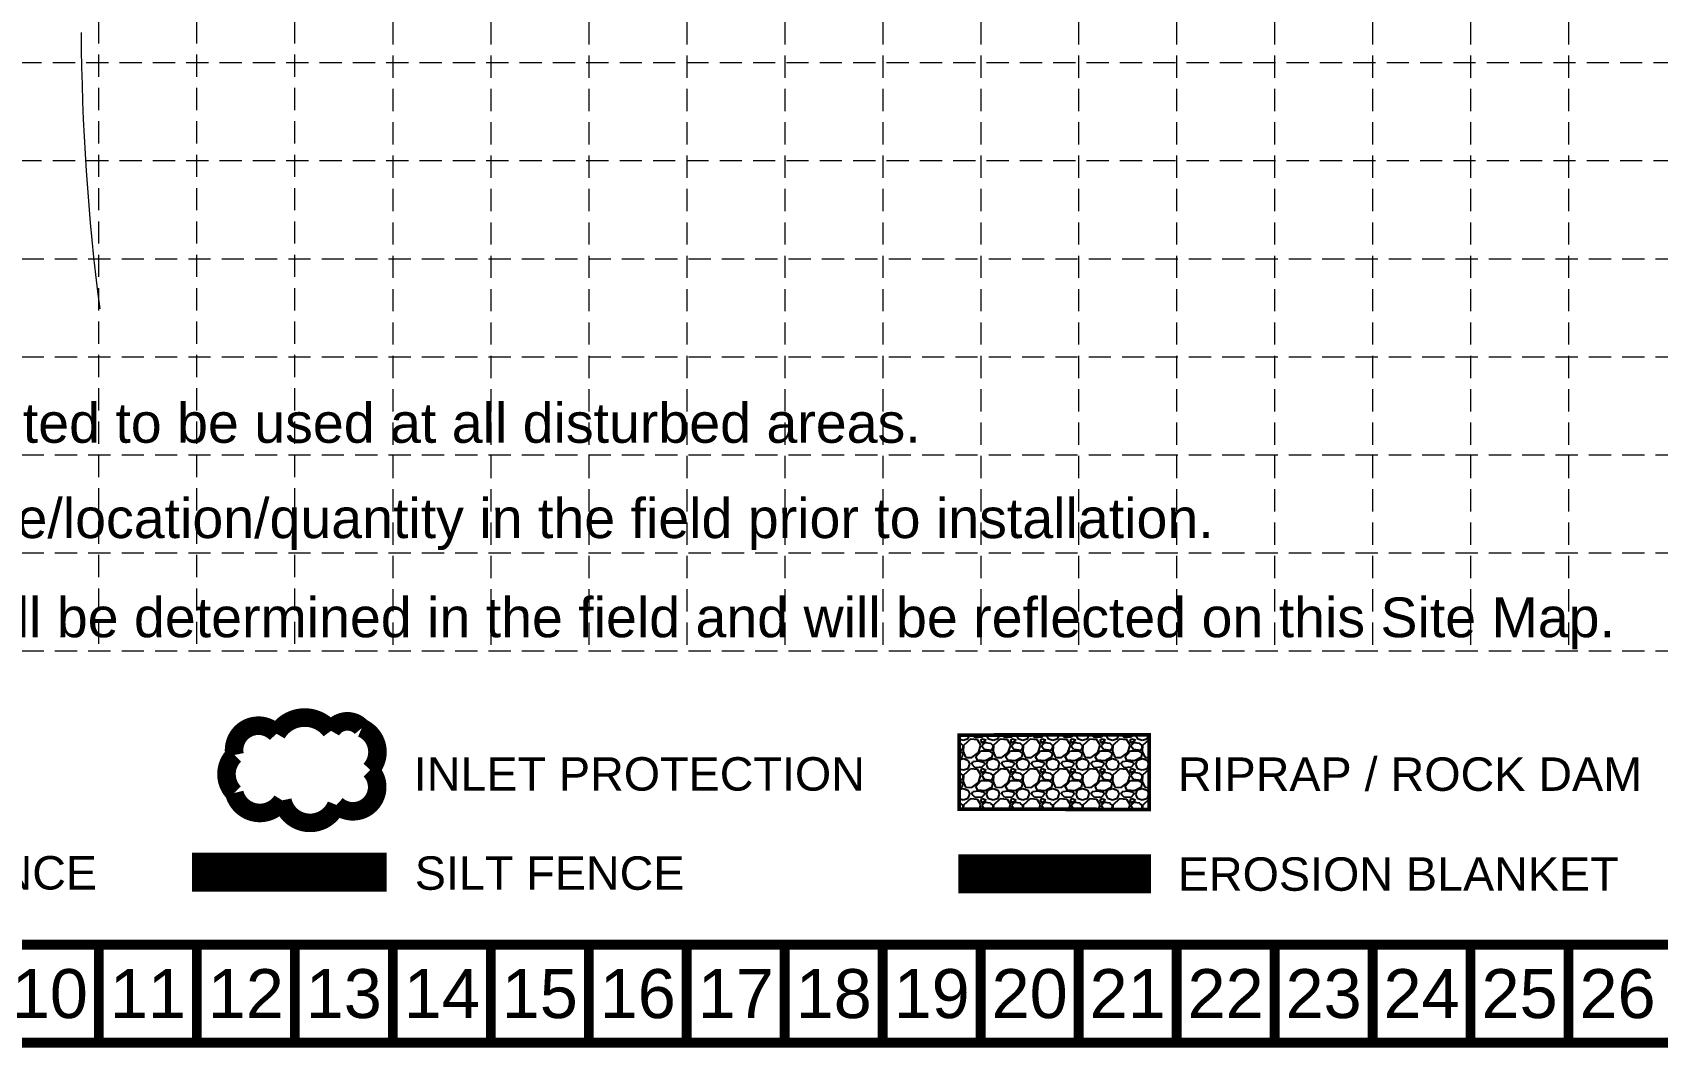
# Model space of a CAD drawing. Header units: feet. Extents: x 47819 to 50150, y 49272 to 50730.
# Drawn here: x 48196 to 48799, y 49272 to 49648 of the extents above; entities that cross this region are included whole.
import ezdxf
from ezdxf.enums import TextEntityAlignment as Align

# ---------------------------------------------------------------- set-up
doc = ezdxf.new("R2010")
doc.units = ezdxf.units.FT
doc.header["$MEASUREMENT"] = 0
for name, pattern in [('ACAD_ISO02W100', [15, 12, -3]), ('HIDDEN', [0.375, 0.25, -0.125]), ('R W Line', [250, 200, -10, 10, -10, 10, -10])]:
    doc.linetypes.add(name, pattern=pattern)
for name, color, linetype in [('BASE', 7, 'Continuous'), ('GRID', 254, 'HIDDEN'), ('LEGEND', 7, 'Continuous')]:
    doc.layers.add(name, color=color, linetype=linetype)
doc.layers.add('Level 4', color=1, linetype='Continuous', lineweight=0)
doc.styles.add("L200'", font='ARIAL.TTF', dxfattribs={"height": 0.001969})
doc.styles.get("Standard").update_dxf_attribs({"font": 'ARIAL.TTF'})

msp = doc.modelspace()

# ---------------------------------------------------------------- hatches: boundary and pattern name
at = {"layer": 'LEGEND', "linetype": 'ACAD_ISO02W100'}
h = msp.add_hatch(dxfattribs=at)
h.set_pattern_fill('GRAVEL', color=240, scale=11.079692, style=0)
h.set_pattern_definition([(228.0128, (47751.7376, 48800.4982), (-88.6375158, -99.71724214), [1.49062, -147.57139]), (184.9697, (47750.74046, 48799.39023), (132.9563147, 11.0795956), [2.55795, -253.23661]), (132.5104, (47748.1921, 48799.1686), (110.79681636, -121.87670722), [1.80364, -178.56067]), (267.2737, (47743.87105, 48796.3987), (11.0796478, 221.59384167), [2.32937, -230.60781]), (292.8337, (47743.76025, 48794.072), (-55.39856935, 132.95626328), [2.28413, -226.129565]), (357.2737, (47744.64663, 48791.96683), (-221.59384167, 11.0796478), [2.32937, -230.60781]), (37.6942, (47746.97336, 48791.85603), (-144.03607635, -110.79681289), [3.08048, -304.96685]), (72.2553, (47749.4109, 48793.7396), (77.55796269, 243.75318048), [2.90829, -287.92043]), (121.4296, (47750.29727, 48796.5095), (-88.6376266, 144.03593997), [2.33726, -231.389095]), (175.2364, (47749.0785, 48798.50385), (121.8766216, -11.0795981), [2.66834, -130.74882]), (222.3974, (47746.41938, 48798.72544), (-132.95638449, -121.87652339), [3.45075, -341.6243]), (138.8141, (47754.8399, 48796.2879), (-77.5578761, 66.4781218), [1.17778, -116.60095]), (171.4692, (47753.95357, 48797.0635), (144.03597596, -22.15947148), [2.24072, -221.83217]), (225, (47751.738, 48797.396), (-1e-15, -11.079695), [1.5669, -14.10214]), (203.1986, (47750.962, 48798.7254), (55.3984566, 22.1593985), [0.84381, -83.53661]), (291.8014, (47750.1865, 48798.393), (-11.079691, 33.2390788), [1.19332, -58.47265]), (30.9638, (47750.6297, 48797.285), (33.239054, 22.1594114), [1.93816, -62.66699]), (161.5651, (47752.2916, 48798.2823), (22.159389, -11.079674), [1.40148, -33.63558]), (16.3895, (47743.76025, 48798.39305), (110.79694356, 33.238995), [1.96332, -194.36932]), (70.3462, (47745.6438, 48798.94704), (-44.318715, -121.8766348), [1.64712, -163.06435]), (293.1986, (47752.2916, 48800.4982), (-22.1593985, 55.3984566), [1.6876, -82.69282]), (343.6105, (47752.9564, 48798.94704), (-110.79694356, 33.238995), [1.96332, -194.36932]), (339.444, (47743.7603, 48791.5236), (-55.39848, 22.1593395), [1.8933, -92.77163]), (294.7751, (47745.533, 48790.8589), (-55.39837306, 121.87664903), [1.58637, -157.05068]), (66.8014, (47752.4024, 48789.4185), (22.1593985, 55.3984566), [1.6876, -82.69282]), (17.354, (47753.0672, 48790.96966), (-144.03601733, -44.31870677), [1.8573, -183.87219]), (69.444, (47746.9734, 48789.4185), (-22.1593395, -55.39848), [0.94665, -93.71828]), (101.3099, (47751.7376, 48789.4185), (-11.0796657, 44.318776), [0.56495, -55.93061]), (165.9638, (47751.6268, 48789.9725), (33.239082, -11.0796704), [2.28413, -43.3986]), (186.009, (47749.4109, 48790.5265), (110.79691644, 11.07968436), [2.11678, -209.56044]), (303.6901, (47750.6297, 48796.288), (-11.079707, 22.159379), [1.59794, -38.35046]), (353.1572, (47751.51604, 48794.95835), (188.35475561, -22.15947245), [2.7898, -276.18972]), (60.9454, (47754.286, 48794.626), (-44.318768, -77.5578477), [1.14072, -112.93169]), (90, (47754.84, 48795.623), (-11.07969, 11.07969), [0.66478, -10.41491]), (120.2564, (47749.1893, 48790.8589), (44.318711, -77.55787065), [1.53924, -152.38476]), (48.0128, (47748.4137, 48792.1884), (88.6375158, 99.71724214), [2.98123, -146.08077]), (0, (47750.408, 48794.404), (11.07969, 11.07969), [2.88072, -8.19897]), (325.3048, (47753.2888, 48794.40436), (-110.7968556, 77.55793883), [1.75185, -173.43345]), (254.0546, (47754.7291, 48793.4072), (-11.0796907, -44.318769), [1.61323, -79.04815]), (207.646, (47754.28596, 48791.85603), (-210.51410002, -110.79700466), [2.62661, -260.03454]), (175.4261, (47751.95923, 48790.63727), (-144.03600115, 11.07963432), [2.77878, -275.09849])])
h.paths.add_polyline_path([(48540.09, 49360.05), (48610.6, 49359.93), (48610.6, 49387.62), (48540.09, 49387.52)])

# ---------------------------------------------------------------- linework, layer by layer
at = {"layer": 'BASE', "const_width": 3.64}
for points in [[(47820.86, 49273.44), (50147.9, 49273.44), (50147.9, 50727.84), (47820.86, 50727.84)], [(47857.14, 49309.79), (50111.64, 49309.73), (50111.6, 50691.5), (47857.6, 50691.54)]]:
    msp.add_lwpolyline(points, close=True, dxfattribs=at)
for points in [[(48220.82, 49273.44), (48220.82, 49309.8)], [(48257.18, 49273.44), (48257.18, 49309.8)], [(48293.54, 49273.44), (48293.54, 49309.8)], [(48329.9, 49273.44), (48329.9, 49309.8)], [(48366.26, 49273.44), (48366.26, 49309.8)], [(48402.62, 49273.44), (48402.62, 49309.8)], [(48438.98, 49273.44), (48438.98, 49309.8)], [(48475.34, 49273.44), (48475.34, 49309.8)], [(48511.7, 49273.44), (48511.7, 49309.8)], [(48548.06, 49273.44), (48548.06, 49309.8)], [(48584.42, 49273.44), (48584.42, 49309.8)], [(48620.78, 49273.44), (48620.78, 49309.8)], [(48657.14, 49273.44), (48657.14, 49309.8)], [(48693.5, 49273.44), (48693.5, 49309.8)], [(48729.86, 49273.44), (48729.86, 49309.8)], [(48766.22, 49273.44), (48766.22, 49309.8)]]:
    msp.add_lwpolyline(points, dxfattribs=at)
at = {"layer": 'GRID', "color": 252, "linetype": 'HIDDEN', "lineweight": 0, "ltscale": 33}
for p, q in [((48220.7, 50691.83), (48220.7, 49418.72)), ((48257.06, 50691.83), (48257.06, 49418.72)), ((48293.42, 50691.83), (48293.42, 49418.72)), ((48329.9, 50691.48), (48329.9, 49418.72)), ((48366.26, 50691.48), (48366.26, 49418.72)), ((48402.62, 50691.48), (48402.62, 49418.72)), ((48438.98, 50691.48), (48438.98, 49418.72)), ((48475.34, 50691.48), (48475.34, 49418.72)), ((48511.7, 50691.48), (48511.7, 49418.72)), ((48548.06, 50691.48), (48548.06, 49418.72)), ((48584.42, 50691.48), (48584.42, 49418.72)), ((48620.78, 50691.48), (48620.78, 49418.72)), ((48657.14, 50691.48), (48657.14, 49418.72)), ((48693.5, 50691.48), (48693.5, 49418.72)), ((48729.86, 50691.48), (48729.86, 49418.72)), ((48766.22, 50691.48), (48766.22, 49418.72)), ((47857.22, 49637.04), (50111.54, 49637.04)), ((47857.22, 49600.68), (50111.54, 49600.68)), ((47858.04, 49564.16), (50112.36, 49564.16)), ((47858.04, 49527.8), (50112.36, 49527.8)), ((47858.04, 49491.44), (50112.36, 49491.44)), ((47858.04, 49455.08), (50112.36, 49455.08)), ((47858.04, 49418.72), (50112.36, 49418.72))]:
    msp.add_line(p, q, dxfattribs=at)
at = {"layer": 'LEGEND', "color": 170, "ltscale": 100, "const_width": 6.89}
msp.add_lwpolyline([(48286.77, 49388, 0.520567), (48286.77, 49388, 0.765195), (48271.18, 49380.15, 0.417879), (48271.08, 49366.03, 0.6649), (48288.9, 49363.31, 0.744833), (48309, 49361.62, 0.975642), (48321.53, 49374.55, 0.520567), (48318.41, 49390.14, 0.520567), (48306.97, 49389.1, 0.540264), (48286.77, 49388)], format="xyb", close=True, dxfattribs=at)
at = {"layer": 'LEGEND', "color": 240, "const_width": 1.38}
msp.add_lwpolyline([(48540.09, 49360.05), (48610.6, 49359.93), (48610.6, 49387.62), (48540.09, 49387.52)], close=True, dxfattribs=at)
at = {"layer": 'LEGEND', "color": 200, "const_width": 14.4}
msp.add_lwpolyline([(48255.36, 49336.67), (48327.61, 49336.67)], dxfattribs=at)
at = {"layer": 'LEGEND', "color": 84, "const_width": 14.4}
msp.add_lwpolyline([(48539.73, 49336.02), (48611.31, 49336.02)], dxfattribs=at)
at = {"layer": 'Level 4', "color": 7, "linetype": 'R W Line', "lineweight": 0}
msp.add_arc((49039.24, 49652.26), 825, 180.2857, 187.42448, dxfattribs=at)

# ---------------------------------------------------------------- texts
at = {"layer": 'BASE', "color": 7, "style": "L200'"}
for s, p in [('Stabilization practices are expected to be used at all disturbed areas.', (47897.22, 49495.95)), ('BMPs are not to scale; verify size/location/quantity in the field prior to installation.', (47897.23, 49460.59)), ('Location of concrete washout will be determined in the field and will be reflected on this Site Map.', (47897.25, 49423.82))]:
    msp.add_text(s, height=14.7456, dxfattribs=at).set_placement(p)
at = {"layer": 'BASE'}
for s, p in [('10', (48202.64, 49291.62)), ('11', (48239, 49291.62)), ('12', (48275.36, 49291.62)), ('13', (48311.72, 49291.62)), ('14', (48348.08, 49291.62)), ('15', (48384.44, 49291.62)), ('16', (48420.8, 49291.62)), ('17', (48457.16, 49291.62)), ('18', (48493.52, 49291.62)), ('19', (48529.88, 49291.62)), ('20', (48566.24, 49291.62)), ('21', (48602.6, 49291.62)), ('22', (48638.96, 49291.62)), ('23', (48675.32, 49291.62)), ('24', (48711.68, 49291.62)), ('25', (48748.04, 49291.62)), ('26', (48784.4, 49291.62))]:
    msp.add_text(s, height=18.18, dxfattribs=at).set_placement(p, align=Align.MIDDLE_CENTER)
at = {"layer": 'LEGEND', "style": "L200'"}
for s, height, p in [('INLET PROTECTION', 12.3984, (48337.67, 49366.91)), ('RIPRAP / ROCK DAM', 12.3984, (48621.25, 49366.83)), ('CONSTRUCTION ENTRANCE', 12.3984, (47980.59, 49330.23)), ('SILT FENCE', 12.398, (48338.06, 49330.13)), ('EROSION BLANKET', 12.3984, (48621.2, 49329.76))]:
    msp.add_text(s, height=height, dxfattribs=at).set_placement(p)

doc.saveas('drawing.dxf')
